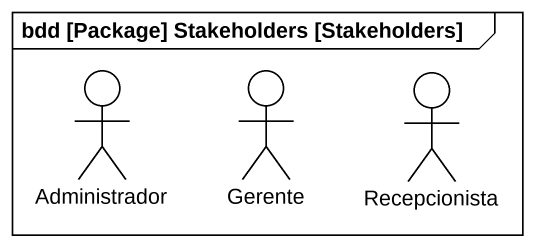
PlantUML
@startuml
mainframe bdd [Package] Stakeholders [Stakeholders]
actor Administrador
actor Gerente
actor Recepcionista
@enduml
